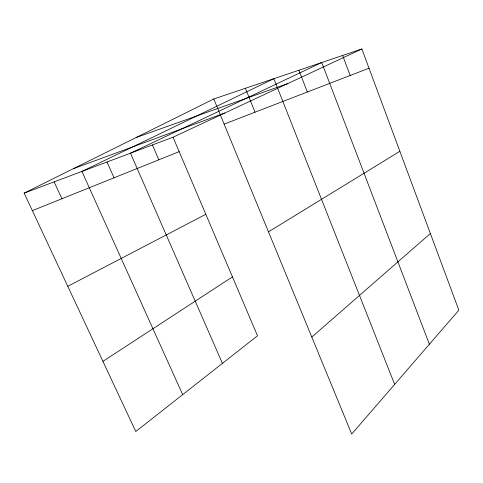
<?xml version="1.0" encoding="UTF-8"?>
<svg xmlns="http://www.w3.org/2000/svg" width="483" height="483" viewBox="0 0 483 483"><rect width="100%" height="100%" fill="white"/><g stroke="black" fill="none" stroke-linecap="round" stroke-linejoin="round"><path stroke-width="0.72" d="M311.801 337.068L430.383 233.506M102.927 361.362L232.444 276.886M268.482 231.84L399.864 151.3M67.783 286.31L205.818 214.301M24.15 193.128L173.023 137.208L257.505 335.782L135.777 431.518L24.15 193.128L213.788 98.973L361.87 48.97L458.85 310.183L351.715 434.03L213.788 98.973M173.023 137.208L361.87 48.97M32.343 210.63L179.157 151.638M224.142 124.113L369.012 68.206M73.338 168.706L224.716 113.058M136.182 137.504L287.916 83.523M54.12 181.868L61.884 198.761M182.689 394.623L81.917 171.429L273.849 78.687L394.647 384.396M107.021 161.998L114.042 177.798M222.434 363.361L130.47 153.189L321.732 62.518L429.381 344.246M152.429 144.948L158.835 159.807M245.394 88.298L255.018 112.195M298.892 70.234L307.345 92.005M342.646 55.46L350.181 75.475"/></g></svg>
